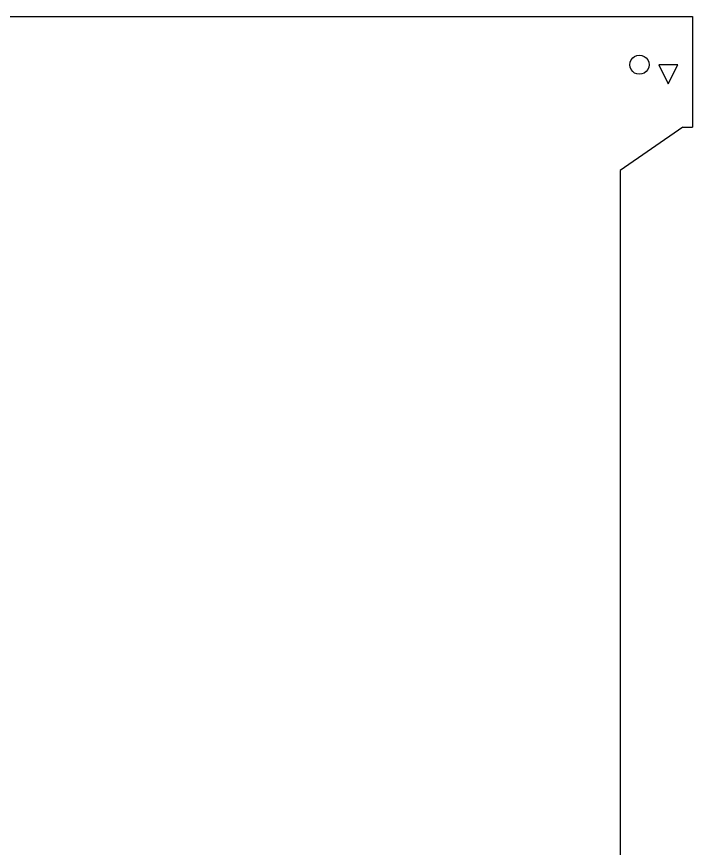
# Model space of a CAD drawing. Header units: metres. Extents: x 1612 to 2178, y 1755 to 2101.
# Drawn here: x 1752.3 to 1892.8, y 1927.6 to 2100.6 of the extents above; entities that cross this region are included whole.
import ezdxf

# ---------------------------------------------------------------- set-up
doc = ezdxf.new("R2010")
doc.units = ezdxf.units.M

msp = doc.modelspace()

# ---------------------------------------------------------------- linework, layer by layer
at = {"layer": 'Layer0'}
for p, q in [((1654.29, 2100.62), (1892.79, 2100.62, 0)), ((1892.79, 2100.62, 0), (1892.79, 2077.62, 0)), ((1879.86, 2091.14, 0), (1880.06, 2091.62, 0)), ((1880.06, 2091.62, 0), (1880.38, 2092.03, 0)), ((1880.38, 2092.03, 0), (1880.79, 2092.35, 0)), ((1880.79, 2092.35, 0), (1881.27, 2092.55, 0)), ((1881.27, 2092.55, 0), (1881.79, 2092.62, 0)), ((1881.79, 2092.62, 0), (1882.31, 2092.55, 0)), ((1882.31, 2092.55, 0), (1882.79, 2092.35, 0)), ((1882.79, 2092.35, 0), (1883.2, 2092.03, 0)), ((1883.2, 2092.03, 0), (1883.52, 2091.62, 0)), ((1883.52, 2091.62, 0), (1883.72, 2091.14, 0)), ((1879.79, 2090.62, 0), (1879.86, 2091.14, 0)), ((1879.86, 2090.1, 0), (1879.79, 2090.62, 0)), ((1880.06, 2089.62, 0), (1879.86, 2090.1, 0)), ((1883.72, 2090.1, 0), (1883.52, 2089.62, 0)), ((1883.72, 2091.14, 0), (1883.79, 2090.62, 0)), ((1883.79, 2090.62, 0), (1883.72, 2090.1, 0)), ((1885.79, 2090.62, 0), (1887.79, 2086.62, 0)), ((1889.79, 2090.62, 0), (1885.79, 2090.62, 0)), ((1887.79, 2086.62, 0), (1889.79, 2090.62, 0)), ((1880.38, 2089.2, 0), (1880.06, 2089.62, 0)), ((1880.79, 2088.89, 0), (1880.38, 2089.2, 0)), ((1881.27, 2088.69, 0), (1880.79, 2088.89, 0)), ((1881.79, 2088.62, 0), (1881.27, 2088.69, 0)), ((1882.31, 2088.69, 0), (1881.79, 2088.62, 0)), ((1882.79, 2088.89, 0), (1882.31, 2088.69, 0)), ((1883.2, 2089.2, 0), (1882.79, 2088.89, 0)), ((1883.52, 2089.62, 0), (1883.2, 2089.2, 0)), ((1890.79, 2077.62, 0), (1877.79, 2068.62, 0)), ((1890.79, 2077.62, 0), (1892.79, 2077.62, 0)), ((1877.79, 2068.62, 0), (1877.79, 1787.62, 0))]:
    msp.add_line(p, q, dxfattribs=at)

doc.saveas('drawing.dxf')
